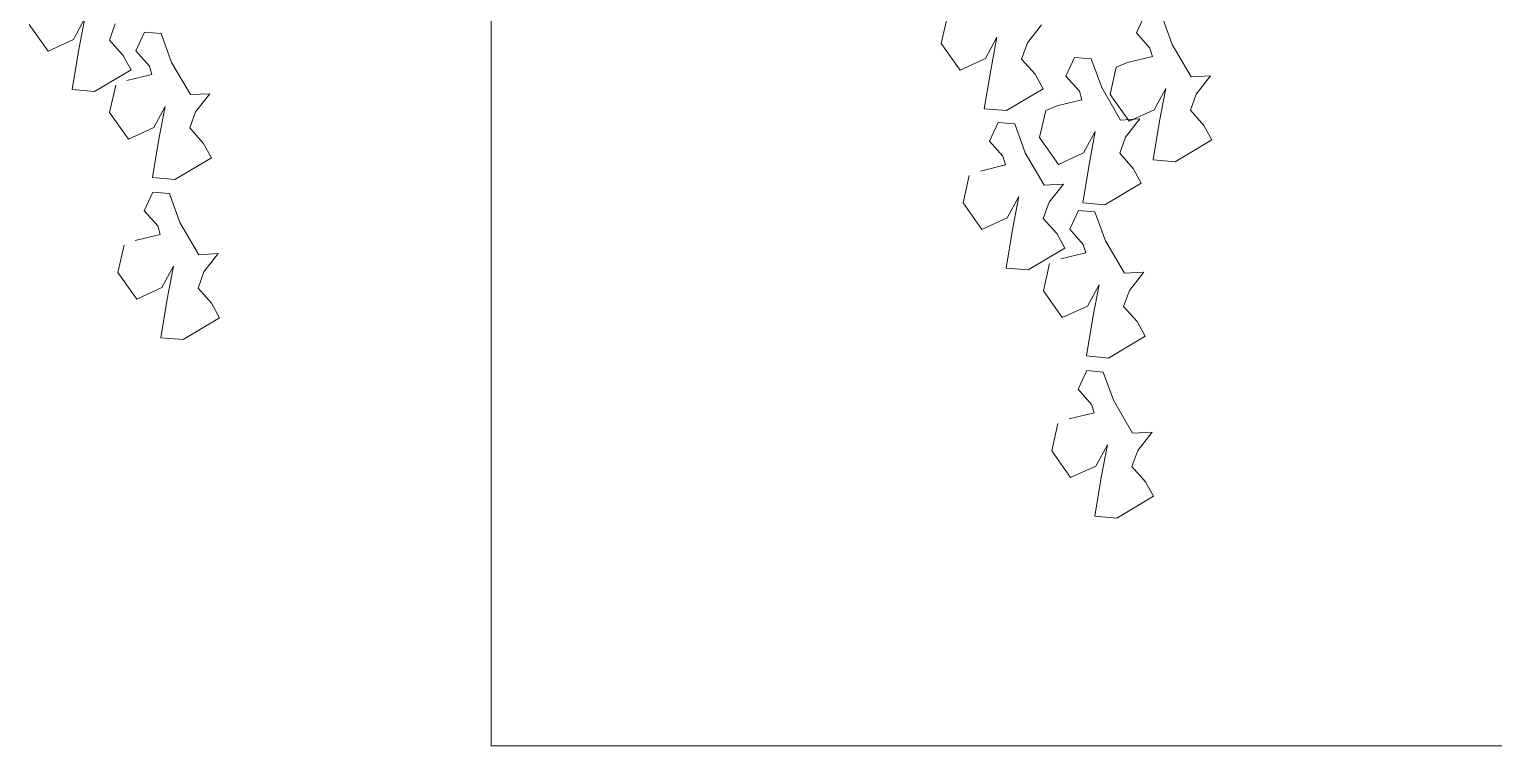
# Model space of a CAD drawing. Header units: metres. Extents: x -44 to 358, y -286 to 66.
# Drawn here: x 262.287 to 263.242, y 10.867 to 11.334 of the extents above; entities that cross this region are included whole.
import ezdxf

# ---------------------------------------------------------------- set-up
doc = ezdxf.new("R2010")
doc.units = ezdxf.units.M
doc.header["$LTSCALE"] = 0.3
doc.linetypes.add('CONTINU', pattern=[0])
doc.layers.add('arbustos', color=95, linetype='Continuous', lineweight=0)
doc.layers.add('EL0', color=7, linetype='Continuous', lineweight=15)
doc.layers.add('matas', color=74, linetype='Continuous', lineweight=0, transparency=0.6)

# ---------------------------------------------------------------- blocks, each defined once
blk = doc.blocks.new('A$C4E4C09DE')
at = {"layer": 'matas', "color": 97, "linetype": 'CONTINU', "true_color": 0x467138}
for p, q in [((7.53, 21.33), (8.39, 22.8)), ((8.39, 22.8), (7.87, 20.51)), ((4.47, 22.5), (5.73, 20.58)), ((10.06, 21.21), (10.51, 22.33)), ((12.55, 21.68), (11.89, 20.39)), ((13.7, 21.54), (12.55, 21.68)), ((5.73, 20.58), (7.53, 21.33)), ((10.97, 20.11), (10.06, 21.21)), ((14.37, 19.49), (13.7, 21.54)), ((68.91, 20.83), (68.41, 18.93)), ((7.87, 20.51), (7.33, 17.82)), ((11.5, 19.07), (10.97, 20.11)), ((11.89, 20.39), (12.8, 19.29)), ((74.45, 18.76), (75.49, 20)), ((82.79, 20.49), (82.13, 19.2)), ((84.61, 18.3), (83.94, 20.34)), ((8.88, 17.63), (11.5, 19.07)), ((12.96, 18.68), (11.19, 18.32)), ((12.8, 19.29), (12.96, 18.68)), ((15.61, 17.18), (14.37, 19.49)), ((68.41, 18.93), (69.67, 17.01)), ((71.47, 17.76), (72.33, 19.23)), ((72.33, 19.23), (71.81, 16.93)), ((74, 17.64), (74.45, 18.76)), ((82.13, 19.2), (83.04, 18.1)), ((7.33, 17.82), (8.88, 17.63)), ((10.39, 18.02), (9.89, 16.13)), ((69.67, 17.01), (71.47, 17.76)), ((74.91, 16.54), (74, 17.64)), ((77.73, 17.63), (77.07, 16.34)), ((78.89, 17.49), (77.73, 17.63)), ((79.56, 15.44), (78.89, 17.49)), ((83.2, 17.49), (81.43, 17.13)), ((83.04, 18.1), (83.2, 17.49)), ((85.85, 15.98), (84.61, 18.3)), ((16.97, 17.2), (15.61, 17.18)), ((15.93, 15.96), (16.97, 17.2)), ((71.81, 16.93), (71.27, 14.25)), ((75.44, 15.5), (74.91, 16.54)), ((80.63, 16.83), (80.13, 14.93)), ((81.43, 17.13), (80.63, 16.83)), ((9.89, 16.13), (11.15, 14.2)), ((12.95, 14.96), (13.81, 16.42)), ((13.81, 16.42), (13.29, 14.13)), ((15.48, 14.84), (15.93, 15.96)), ((72.82, 14.06), (75.44, 15.5)), ((77.07, 16.34), (77.99, 15.24)), ((80.8, 13.12), (79.56, 15.44)), ((87.22, 16.01), (85.85, 15.98)), ((86.17, 14.76), (87.22, 16.01)), ((11.15, 14.2), (12.95, 14.96)), ((16.39, 13.74), (15.48, 14.84)), ((78.14, 14.63), (76.37, 14.27)), ((77.99, 15.24), (78.14, 14.63)), ((80.13, 14.93), (81.39, 13.01)), ((83.19, 13.76), (84.05, 15.23)), ((84.05, 15.23), (83.53, 12.94)), ((85.72, 13.64), (86.17, 14.76)), ((13.29, 14.13), (12.75, 11.45)), ((16.92, 12.69), (16.39, 13.74)), ((71.27, 14.25), (72.82, 14.06)), ((75.57, 13.97), (75.08, 12.08)), ((76.37, 14.27), (75.57, 13.97)), ((81.39, 13.01), (83.19, 13.76)), ((86.63, 12.54), (85.72, 13.64)), ((14.3, 11.25), (16.92, 12.69)), ((72.21, 13.24), (71.55, 11.95)), ((73.37, 13.1), (72.21, 13.24)), ((74.03, 11.05), (73.37, 13.1)), ((78.13, 10.9), (78.99, 12.37)), ((78.99, 12.37), (78.48, 10.08)), ((82.16, 13.15), (80.8, 13.12)), ((81.11, 11.9), (82.16, 13.15)), ((83.53, 12.94), (82.99, 10.25)), ((87.16, 11.5), (86.63, 12.54)), ((12.75, 11.45), (14.3, 11.25)), ((71.55, 11.95), (72.46, 10.86)), ((75.08, 12.08), (76.33, 10.15)), ((80.66, 10.79), (81.11, 11.9)), ((84.54, 10.06), (87.16, 11.5)), ((12.74, 10.43), (12.08, 9.14)), ((13.89, 10.28), (12.74, 10.43)), ((14.56, 8.24), (13.89, 10.28)), ((72.46, 10.86), (72.62, 10.25)), ((75.27, 8.74), (74.03, 11.05)), ((76.33, 10.15), (78.13, 10.9)), ((81.57, 9.69), (80.66, 10.79)), ((70.05, 9.59), (69.56, 7.69)), ((72.62, 10.25), (70.85, 9.88)), ((78.48, 10.08), (77.94, 7.4)), ((82.1, 8.64), (81.57, 9.69)), ((82.99, 10.25), (84.54, 10.06)), ((12.08, 9.14), (12.99, 8.04)), ((15.8, 5.92), (14.56, 8.24)), ((76.64, 8.76), (75.27, 8.74)), ((75.59, 7.52), (76.64, 8.76)), ((79.48, 7.2), (82.1, 8.64)), ((13.15, 7.43), (11.38, 7.07)), ((12.99, 8.04), (13.15, 7.43)), ((69.56, 7.69), (70.81, 5.77)), ((72.61, 6.52), (73.47, 7.99)), ((73.47, 7.99), (72.95, 5.69)), ((75.14, 6.4), (75.59, 7.52)), ((77.94, 7.4), (79.48, 7.2)), ((10.58, 6.77), (10.08, 4.87)), ((70.81, 5.77), (72.61, 6.52)), ((76.05, 5.3), (75.14, 6.4)), ((77.63, 6.87), (76.97, 5.58)), ((78.78, 6.73), (77.63, 6.87)), ((79.45, 4.68), (78.78, 6.73)), ((13.14, 3.7), (14, 5.17)), ((14, 5.17), (13.48, 2.88)), ((17.16, 5.95), (15.8, 5.92)), ((16.12, 4.7), (17.16, 5.95)), ((72.95, 5.69), (72.41, 3.01)), ((76.58, 4.26), (76.05, 5.3)), ((76.97, 5.58), (77.88, 4.48)), ((10.08, 4.87), (11.34, 2.95)), ((15.67, 3.58), (16.12, 4.7)), ((73.96, 2.82), (76.58, 4.26)), ((77.88, 4.48), (78.04, 3.87)), ((80.69, 2.36), (79.45, 4.68)), ((11.34, 2.95), (13.14, 3.7)), ((16.58, 2.49), (15.67, 3.58)), ((75.47, 3.21), (74.97, 1.32)), ((78.04, 3.87), (76.27, 3.51)), ((13.48, 2.88), (12.94, 0.19)), ((17.11, 1.44), (16.58, 2.49)), ((72.41, 3.01), (73.96, 2.82)), ((82.06, 2.39), (80.69, 2.36)), ((81.01, 1.14), (82.06, 2.39)), ((14.49, 0), (17.11, 1.44)), ((74.97, 1.32), (76.23, -0.61)), ((78.03, 0.14), (78.89, 1.61)), ((78.89, 1.61), (78.37, -0.68)), ((80.56, 0.03), (81.01, 1.14)), ((12.94, 0.19), (14.49, 0)), ((76.23, -0.61), (78.03, 0.14)), ((81.47, -1.07), (80.56, 0.03)), ((78.37, -0.68), (77.83, -3.36)), ((82, -2.12), (81.47, -1.07)), ((79.38, -3.56), (82, -2.12)), ((77.83, -3.36), (79.38, -3.56)), ((77.82, -4.38), (77.16, -5.67)), ((78.97, -4.53), (77.82, -4.38)), ((79.64, -6.57), (78.97, -4.53)), ((77.16, -5.67), (78.07, -6.77)), ((78.07, -6.77), (78.23, -7.38)), ((80.88, -8.89), (79.64, -6.57)), ((75.66, -8.04), (75.17, -9.94)), ((78.23, -7.38), (76.46, -7.74)), ((82.25, -8.86), (80.88, -8.89)), ((81.2, -10.11), (82.25, -8.86)), ((75.17, -9.94), (76.42, -11.86)), ((78.22, -11.11), (79.08, -9.64)), ((79.08, -9.64), (78.56, -11.93)), ((80.75, -11.23), (81.2, -10.11)), ((76.42, -11.86), (78.22, -11.11)), ((81.66, -12.33), (80.75, -11.23)), ((78.56, -11.93), (78.02, -14.62)), ((82.19, -13.37), (81.66, -12.33)), ((79.57, -14.81), (82.19, -13.37)), ((78.02, -14.62), (79.57, -14.81))]:
    blk.add_line(p, q, dxfattribs=at)

msp = doc.modelspace()

# ---------------------------------------------------------------- linework, layer by layer
at = {"layer": 'EL0'}
for p, q in [((262.5882791, 11.6665421), (262.5882791, 10.8665421)), ((262.5882791, 10.8665421), (269.875559, 10.8665421))]:
    msp.add_line(p, q, dxfattribs=at)

# ---------------------------------------------------------------- block references
at = {"layer": 'arbustos', "xscale": 0.009285680329938381, "yscale": 0.009285680329938381, "zscale": 0.009285680329938381, "rotation": 1.999999999999991}
msp.add_blockref('A$C4E4C09DE', (262.252922, 11.1267073, 0), dxfattribs=at)

doc.saveas('drawing.dxf')
